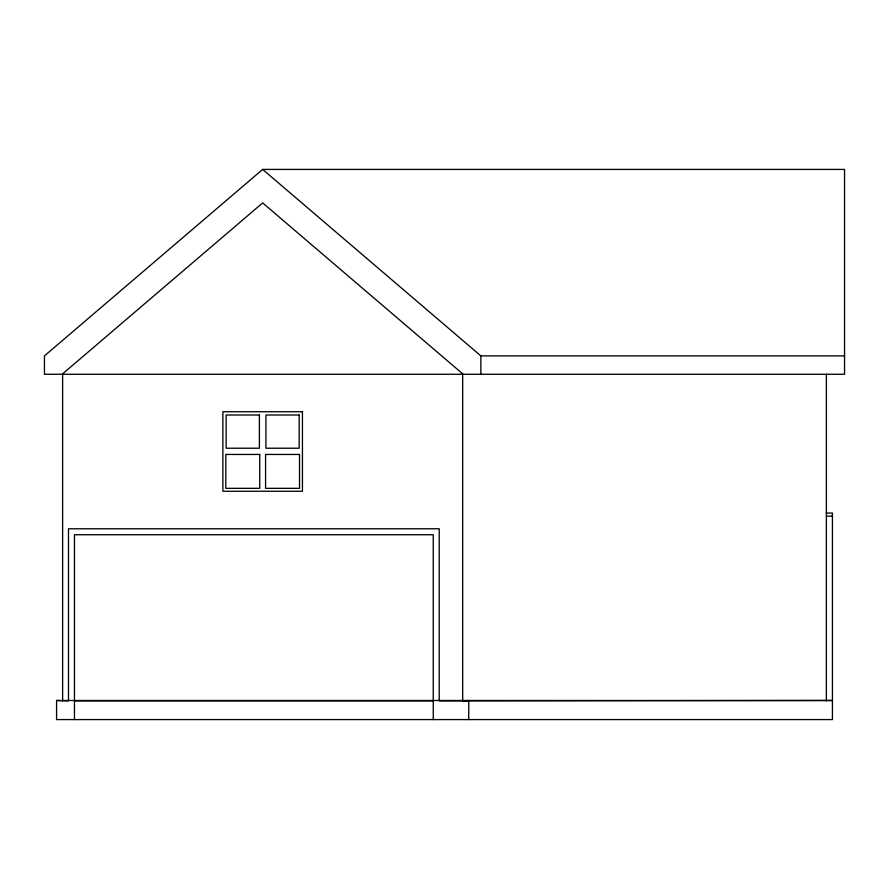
<?xml version="1.0" encoding="UTF-8"?>
<svg xmlns="http://www.w3.org/2000/svg" width="889" height="889" viewBox="0 0 889 889"><rect width="100%" height="100%" fill="white"/><g stroke="black" fill="none" stroke-linecap="round" stroke-linejoin="round"><path stroke-width="1.33" d="M262.655 169.421L44.45 355.9L44.45 374.269L844.55 374.269L844.55 169.421L262.655 169.421L480.871 355.9L844.55 355.9M62.141 374.269L262.655 202.914L463.18 374.269M56.574 700.488L68.486 700.91L68.486 528.777L439.222 528.777L439.222 700.91L832.426 700.488L56.574 700.488L56.574 719.579L832.426 719.579L832.426 513.064L826.37 513.064M826.37 516.12L832.426 516.12M74.454 700.91L433.254 700.91M826.37 374.269L826.37 700.91M480.871 355.9L480.871 374.269M468.747 719.579L468.747 700.488L462.68 700.91L462.68 374.269M433.254 719.579L433.254 534.745L74.454 534.745L74.454 719.579M62.63 374.269L62.63 700.91M302.438 411.74L222.883 411.74L222.883 491.261L302.438 491.261L302.438 411.74M259.399 415.007L226.15 415.007L226.15 448.223L259.399 448.223L259.399 415.007M299.171 415.007L265.922 415.007L265.922 448.223L299.171 448.223L299.171 415.007M259.732 454.446L225.806 454.446L225.806 488.339L259.732 488.339L259.732 454.446M299.515 454.446L265.578 454.446L265.578 488.339L299.515 488.339L299.515 454.446"/></g></svg>
